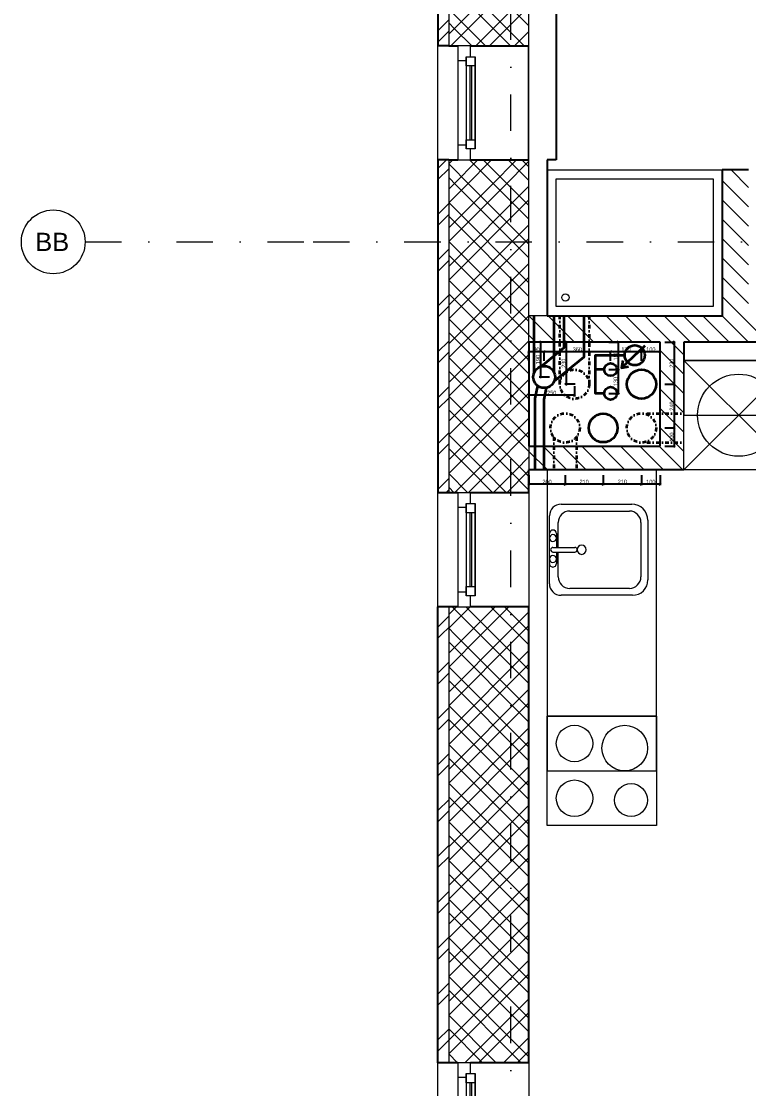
# Model space of a CAD drawing. Header units: millimetres. Extents: x -9163 to 49400, y 40309 to 58543.
# Drawn here: x -9163 to -5174, y 46161 to 52012 of the extents above; entities that cross this region are included whole.
import ezdxf

# ---------------------------------------------------------------- set-up
doc = ezdxf.new("R2010")
doc.units = ezdxf.units.MM
doc.linetypes.add('HA_DashDot_10mm-S3mm', pattern=[500, 200, -150, 0, -150])
doc.linetypes.add('UDL_2NP_B$0$HA_DashDot_10mm-S3mm', pattern=[500, 200, -150, 0, -150])
for name, color, linetype, lineweight in [('_kanalizace', 34, 'Continuous', 35), ('_vodovod', 5, 'Continuous', 35), ('_VZT', 3, 'Continuous', 35), ('ABMV_det-koty 10', 140, 'Continuous', 5), ('UDL_2NP_B$0$A-GENM-____-OTLN', 252, 'Continuous', 9), ('UDL_2NP_B$0$A-GLAZ-____-MCUT', 252, 'Continuous', 5), ('UDL_2NP_B$0$A-GLAZ-____-OTLN', 252, 'Continuous', 5), ('UDL_2NP_B$0$A-WALL-____-MCUT', 252, 'Continuous', 9), ('UDL_2NP_B$0$A-WALL-____-OTLN', 252, 'Continuous', 9), ('UDL_2NP_B$0$A-WALL-____-PATT', 252, 'Continuous', 25), ('UDL_2NP_B$0$I-WALL-____-MCUT', 252, 'Continuous', 25), ('UDL_2NP_B$0$I-WALL-____-OTLN', 252, 'Continuous', 9), ('UDL_2NP_B$0$P-SANR-FIXT-OTLN', 252, 'Continuous', 9), ('UDL_2NP_B$0$Q-CASE-____-OTLN', 252, 'Continuous', 9), ('UDL_2NP_B$0$Q-SPCQ-____-OTLN', 252, 'Continuous', 9), ('UDL_2NP_B$0$S-GRID-____-IDEN', 252, 'Continuous', 9), ('UDL_2NP_B$0$S-GRID-____-OTLN', 252, 'Continuous', 5)]:
    doc.layers.add(name, color=color, linetype=linetype, lineweight=lineweight)
doc.styles.add('ar-na-light10', font='ARIALN.TTF', dxfattribs={"height": 22})
doc.styles.add('UDL_2NP_B$0$Arial_1', font='arial.ttf', dxfattribs={"height": 100})
doc.dimstyles.new('Copy of _MP_10', dxfattribs={"dimscale": 50, "dimtxt": 22, "dimasz": 0.2, "dimexe": 0.12, "dimexo": 0.15, "dimgap": 0.04165, "dimtad": 1, "dimdec": 0, "dimrnd": 0.5, "dimzin": 3, "dimdsep": 46, "dimtxsty": 'ar-na-light10', "dimblk": 'OBLIQUE', "dimcen": 0.12, "dimadec": 0, "dimazin": 2, "dimtfac": 0.75, "dimtdec": 0, "dimtix": 1, "dimtmove": 2, "dimatfit": 2, "dimldrblk": 'OBLIQUE', "dimfxl": 1, "dimfxlon": 1, "dimtolj": 1, "dimtzin": 0, "dimarcsym": 0})
pattern_1 = [(45, (0, 0), (-106.066, 106.066), []), (45, (75, 0), (-106.066, 106.066), []), (315, (0, 0), (106.066, 106.066), []), (315, (75, 0), (106.066, 106.066), [])]
pattern_2 = [(135, (0, 0), (-53.03301, -53.03301), [])]
pattern_3 = [(45, (0, 0), (-125.7236, 125.7236), []), (45, (0, 190.5), (-125.7236, 125.7236), [])]

# ---------------------------------------------------------------- blocks, each defined once
blk = doc.blocks.new('UDL_2NP_B$0$HA_WD_SinglePanel - 625x1000-1355900-UDL_2NP-B')
at = {"layer": 'UDL_2NP_B$0$A-GLAZ-____-MCUT'}
for p, q in [((-312.5, 170), (-312.5, 100)), ((-232.5, 170), (-312.5, 170)), ((-252.5, 75), (-252.5, 125)), ((-252.5, 125), (-202.5, 125)), ((-232.5, 125), (-232.5, 170)), ((-202.5, 125), (-202.5, 75)), ((202.5, 75), (202.5, 125)), ((202.5, 125), (252.5, 125)), ((312.5, 170), (232.5, 170)), ((232.5, 170), (232.5, 125)), ((252.5, 125), (252.5, 75)), ((312.5, 100), (312.5, 170)), ((-312.5, 100), (-252.5, 100)), ((-202.5, 75), (-252.5, 75)), ((202.5, 105), (-202.5, 105)), ((202.5, 95), (-202.5, 95)), ((252.5, 75), (202.5, 75)), ((252.5, 100), (312.5, 100))]:
    blk.add_line(p, q, dxfattribs=at)
at = {"layer": 'UDL_2NP_B$0$A-GLAZ-____-OTLN'}
for p, q in [((252.5, 125), (-252.5, 125)), ((-252.5, 75), (-252.5, 125)), ((232.5, 170), (-232.5, 170)), ((202.5, 125), (-202.5, 125)), ((252.5, 125), (252.5, 75)), ((-252.5, 75), (252.5, 75)), ((202.5, 75), (-202.5, 75))]:
    blk.add_line(p, q, dxfattribs=at)
blk = doc.blocks.new('UDL_2NP_B$0$HA_WD_SinglePanel - 1000x1500-1355278-UDL_2NP-B')
at = {"layer": 'UDL_2NP_B$0$A-GLAZ-____-MCUT'}
for p, q in [((-500, 170), (-500, 100)), ((-420, 170), (-500, 170)), ((-440, 75), (-440, 125)), ((-440, 125), (-390, 125)), ((-420, 125), (-420, 170)), ((-390, 125), (-390, 75)), ((390, 75), (390, 125)), ((390, 125), (440, 125)), ((500, 170), (420, 170)), ((420, 170), (420, 125)), ((440, 125), (440, 75)), ((500, 100), (500, 170)), ((-500, 100), (-440, 100)), ((-390, 75), (-440, 75)), ((390, 105), (-390, 105)), ((390, 95), (-390, 95)), ((440, 75), (390, 75)), ((440, 100), (500, 100))]:
    blk.add_line(p, q, dxfattribs=at)
at = {"layer": 'UDL_2NP_B$0$A-GLAZ-____-OTLN'}
for p, q in [((440, 125), (-440, 125)), ((-440, 75), (-440, 125)), ((420, 170), (-420, 170)), ((390, 125), (-390, 125)), ((440, 125), (440, 75)), ((-440, 75), (440, 75)), ((390, 75), (-390, 75))]:
    blk.add_line(p, q, dxfattribs=at)
blk = doc.blocks.new('UDL_2NP_B$0$HA_GM_Shaft_Rectangle - Default-1541394-UDL_2NP-B')
at = {"layer": 'UDL_2NP_B$0$A-GENM-____-OTLN'}
for p, q in [((0, -570), (0, 0)), ((0, 0), (720, 0)), ((720, 0), (720, -570)), ((720, -570), (0, -570))]:
    blk.add_line(p, q, dxfattribs=at)
blk = doc.blocks.new('UDL_2NP_B$0$ABMV_ShowerBasin_Generic - 800x960-1545186-UDL_2NP-B')
at = {"layer": 'UDL_2NP_B$0$P-SANR-FIXT-OTLN'}
for p, q in [((0, 800), (960, 800)), ((50, 750), (910, 750)), ((50, 50), (50, 750)), ((910, 750), (910, 50)), ((910, 50), (50, 50))]:
    blk.add_line(p, q, dxfattribs=at)
blk.add_circle((100, 100), 20, dxfattribs=at)
blk = doc.blocks.new('UDL_2NP_B$0$Casework 2 - Casework 6-1501658-UDL_2NP-B')
at = {"layer": 'UDL_2NP_B$0$Q-CASE-____-OTLN'}
for p, q in [((-6279.3, 49552.7), (-6279.3, 48202.7)), ((-5679.3, 48202.7), (-5679.3, 49552.7))]:
    blk.add_line(p, q, dxfattribs=at)
blk = doc.blocks.new('UDL_2NP_B$0$Skříňka se dřezem_ pravoúhlá - 500 x 440mm-1455099-UDL_2NP-B')
at = {"layer": 'UDL_2NP_B$0$P-SANR-FIXT-OTLN'}
for p, q in [((-145.4, 359.9), (181.3, 359.9)), ((-145.4, 359.9), (181.3, 359.9)), ((-132.7, 321.8), (164.1, 321.8)), ((-234.3, -116.6), (-234.3, 271)), ((-234.3, -116.6), (-234.3, 271)), ((-196.2, -69), (-196.2, 258.3)), ((227.6, 258.3), (227.6, -69)), ((265.7, 275.5), (265.7, -116.6)), ((265.7, 275.5), (265.7, -116.6)), ((3, -160.7), (3, -40.4)), ((28.4, -160.7), (28.4, -40.4)), ((3, -132.5), (-132.7, -132.5)), ((-73.2, -142), (3, -142)), ((164.1, -132.5), (28.4, -132.5)), ((28.4, -142), (91.9, -142)), ((202.2, -180.1), (-170.8, -180.1)), ((202.2, -180.1), (-170.8, -180.1)), ((91.9, -180.1), (-73.2, -180.1))]:
    blk.add_line(p, q, dxfattribs=at)
for centre, radius, start, end in [((-145.4, 271), 88.9, 90, 180), ((-145.4, 271), 88.9, 90, 180), ((181.3, 275.5), 84.4, 0, 90), ((181.3, 275.5), 84.4, 360, 90), ((-132.7, 258.3), 63.5, 90, 180), ((164.1, 258.3), 63.5, 360, 90), ((15.7, -3.2), 25.4, 360, 180), ((15.7, -3.2), 25.4, 180, 0), ((15.7, -40.4), 12.7, 360, 180), ((-170.8, -116.6), 63.5, 180, 270), ((-170.8, -116.6), 63.5, 180, 270), ((-132.7, -69), 63.5, 180, 270), ((164.1, -69), 63.5, 270, 360), ((202.2, -116.6), 63.5, 270, 0), ((202.2, -116.6), 63.5, 270, 0), ((-73.2, -161.1), 19, 90, 270), ((-47.8, -161.1), 19, 360, 180), ((-47.8, -161.1), 19, 180, 0), ((15.7, -160.7), 12.7, 180, 0), ((66.5, -161.1), 19, 0, 180), ((66.5, -161.1), 19, 180, 0), ((91.9, -161.1), 19, 270, 90)]:
    blk.add_arc(centre, radius, start, end, dxfattribs=at)
blk = doc.blocks.new('UDL_2NP_B$0$Kuchyňská_linka_myčka_ADNS - Myčka-1452875-UDL_2NP-B')
at = {"layer": 'UDL_2NP_B$0$Q-SPCQ-____-OTLN'}
for p, q in [((-300, 300), (300, 300)), ((-300, -300), (-300, 300)), ((300, -300), (-300, 300)), ((-300, -300), (300, 300)), ((300, 300), (300, -300)), ((300, 0), (-300, 0)), ((-300, 0), (-300, -300)), ((300, -300), (300, 0)), ((300, -300), (-300, -300)), ((-300, -300), (300, -300))]:
    blk.add_line(p, q, dxfattribs=at)
blk.add_circle((0, 0), 225, dxfattribs=at)
blk = doc.blocks.new('UDL_2NP_B$0$Kuchyňská_linka_sporák_ADNS - 600x600x800-1452877-UDL_2NP-B')
at = {"layer": 'UDL_2NP_B$0$Q-SPCQ-____-OTLN'}
for p, q in [((0, 0), (600, 0)), ((0, -600), (0, 0)), ((600, 0), (600, -600)), ((600, -300), (0, -300)), ((0, -300), (0, -600)), ((600, -600), (600, -300)), ((600, -600), (0, -600)), ((0, -600), (600, -600))]:
    blk.add_line(p, q, dxfattribs=at)
for centre, radius in [((140, -140), 90), ((450, -150), 100), ((175, -425), 125), ((450, -450), 100)]:
    blk.add_circle(centre, radius, dxfattribs=at)
blk = doc.blocks.new('UDL_2NP_B$0$Grid - Radius 3_5mm-353793-UDL_2NP-B')
at = {"layer": 'UDL_2NP_B$0$S-GRID-____-IDEN'}
blk.add_circle((0, 0), 3.5, dxfattribs=at)
blk = doc.blocks.new('UDL_2NP_B')
at = {"layer": 'UDL_2NP_B$0$A-WALL-____-PATT', "lineweight": 5}
h = blk.add_hatch(dxfattribs=at)
h.set_pattern_fill('FP_5', color=256, style=0, pattern_type=2)
h.set_pattern_definition(pattern_3)
h.paths.add_polyline_path([(-6819.3, 44016.4), (-6819.3, 45302.7), (-6879.3, 45302.7), (-6879.3, 44016.4)])
h.paths.add_polyline_path([(-6879.3, 46302.7), (-6819.3, 46302.7), (-6819.3, 48652.7), (-6879.3, 48652.7), (-6879.3, 47222.4)])
h.paths.add_polyline_path([(-6819.3, 49552.7), (-6819.3, 51114.5), (-6879.3, 51114.5), (-6879.3, 49552.7)])
h.paths.add_polyline_path([(-6819.3, 51971), (-6819.3, 53377.7), (-6879.3, 53377.7), (-6879.3, 51971)])
h.paths.add_polyline_path([(-6879.3, 54377.7), (-6819.3, 54377.7), (-6819.3, 56002.7), (-6879.3, 56002.7)])
h = blk.add_hatch(dxfattribs=at)
h.set_pattern_fill('FP_1', color=256, style=0, pattern_type=2)
h.set_pattern_definition(pattern_1)
h.paths.add_polyline_path([(-6379.3, 43612.7), (-6379.3, 45302.7), (-6819.3, 45302.7), (-6819.3, 43612.7)])
h.paths.add_polyline_path([(-6769.3, 46302.7), (-6379.3, 46302.7), (-6379.3, 48652.7), (-6819.3, 48652.7), (-6819.3, 46302.7)])
h.paths.add_polyline_path([(-6379.3, 49552.7), (-6379.3, 53377.7), (-6819.3, 53377.7), (-6819.3, 51971), (-6381, 51971), (-6381, 51114.5), (-6819.3, 51114.5), (-6819.3, 49552.7), (-6587.2, 49552.7)])
h.paths.add_polyline_path([(-6379.3, 54377.7), (-6379.3, 55502.7), (-6819.3, 55502.7), (-6819.3, 54377.7), (-6699.3, 54377.7)])
h = blk.add_hatch(dxfattribs=at)
h.set_pattern_fill('FP_5', color=256, style=0, pattern_type=2)
h.set_pattern_definition(pattern_3)
h.paths.add_polyline_path([(-6819.3, 48652.7), (-6819.3, 48802.7), (-6879.3, 48802.7), (-6879.3, 48652.7)])
h.paths.add_polyline_path([(-6819.3, 49427.7), (-6819.3, 49552.7), (-6879.3, 49552.7), (-6879.3, 49427.7)])
h.paths.add_polyline_path([(-6879.3, 51114.5), (-6819.3, 51114.5), (-6819.3, 51252.7), (-6879.3, 51252.7)])
h.paths.add_polyline_path([(-6819.3, 51877.7), (-6819.3, 51971), (-6879.3, 51971), (-6879.3, 51877.7)])
h = blk.add_hatch(dxfattribs=at)
h.set_pattern_fill('FP_1', color=256, style=0, pattern_type=2)
h.set_pattern_definition(pattern_1)
h.paths.add_polyline_path([(-6636.8, 48652.7), (-6379.3, 48652.7), (-6379.3, 48802.7), (-6819.3, 48802.7), (-6819.3, 48652.7), (-6699.3, 48652.7)])
h.paths.add_polyline_path([(-6819.3, 49427.7), (-6379.3, 49427.7), (-6379.3, 49552.7), (-6819.3, 49552.7), (-6819.3, 49494.4)])
h.paths.add_polyline_path([(-6699.3, 51114.5), (-6381, 51114.5), (-6381, 51252.7), (-6819.3, 51252.7), (-6819.3, 51114.5), (-6769.3, 51114.5)])
h.paths.add_polyline_path([(-6819.3, 51877.7), (-6381, 51877.7), (-6381, 51971), (-6819.3, 51971), (-6819.3, 51944.4)])
h = blk.add_hatch(dxfattribs=at)
h.set_pattern_fill('FP_3', color=256, style=0, pattern_type=2)
h.set_pattern_definition(pattern_2)
h.paths.add_polyline_path([(-5319.3, 50397.7), (-5174.3, 50397.7), (-5174.3, 51197.7), (-5319.3, 51197.7)])
h = blk.add_hatch(dxfattribs=at)
h.set_pattern_fill('FP_3', color=256, style=0, pattern_type=2)
h.set_pattern_definition(pattern_2)
h.paths.add_polyline_path([(-2854.3, 50252.7), (-2854.3, 50397.7), (-6379.3, 50397.7), (-6379.3, 50252.7), (-3746.7, 50252.7)])
h = blk.add_hatch(dxfattribs=at)
h.set_pattern_fill('FP_3', color=256, style=0, pattern_type=2)
h.set_pattern_definition(pattern_2)
h.paths.add_polyline_path([(-5529.3, 49552.7), (-5529.3, 50252.7), (-5659.3, 50252.7), (-5659.3, 49552.7), (-5640.4, 49552.7)])
h = blk.add_hatch(dxfattribs=at)
h.set_pattern_fill('FP_3', color=256, style=0, pattern_type=2)
h.set_pattern_definition(pattern_2)
h.paths.add_polyline_path([(-6295.7, 49552.7), (-5659.3, 49552.7), (-5659.3, 49682.7), (-6379.3, 49682.7), (-6379.3, 49552.7)])
at = {"layer": 'UDL_2NP_B$0$A-WALL-____-MCUT'}
for p, q in [((-6819.3, 53377.7), (-6819.3, 51877.7)), ((-6379.3, 50252.7), (-6379.3, 52647.7)), ((-6379.3, 50397.7), (-6379.3, 52502.7)), ((-6819.3, 51252.7), (-6819.3, 49427.7)), ((-6279.3, 50397.7), (-6379.3, 50397.7)), ((-6379.3, 49682.7), (-6379.3, 49552.7)), ((-6819.3, 48802.7), (-6819.3, 46302.7))]:
    blk.add_line(p, q, dxfattribs=at)
at = {"layer": 'UDL_2NP_B$0$A-WALL-____-MCUT', "lineweight": 25}
for p, q in [((-6819.3, 51877.7), (-6769.3, 51877.7)), ((-6699.3, 51877.7), (-6381, 51877.7)), ((-6819.3, 51252.7), (-6769.3, 51252.7)), ((-6699.3, 51252.7), (-6381, 51252.7)), ((-6379.3, 50252.7), (-6379.3, 49682.7)), ((-6379.3, 49427.7), (-6379.3, 49552.7)), ((-6769.3, 49427.7), (-6819.3, 49427.7)), ((-6379.3, 49427.7), (-6699.3, 49427.7)), ((-6769.3, 48802.7), (-6819.3, 48802.7)), ((-6379.3, 48802.7), (-6699.3, 48802.7)), ((-6379.3, 46302.7), (-6379.3, 48802.7)), ((-6769.3, 46302.7), (-6819.3, 46302.7)), ((-6379.3, 46302.7), (-6699.3, 46302.7))]:
    blk.add_line(p, q, dxfattribs=at)
at = {"layer": 'UDL_2NP_B$0$A-WALL-____-OTLN'}
for p, q in [((-6381, 51252.7), (-6381, 51877.7)), ((-6379.3, 49427.7), (-6379.3, 48802.7)), ((-6379.3, 46302.7), (-6379.3, 45302.7))]:
    blk.add_line(p, q, dxfattribs=at)
at = {"layer": 'UDL_2NP_B$0$I-WALL-____-MCUT'}
for p, q in [((-6879.3, 53377.7), (-6879.3, 51877.7)), ((-6229.3, 52502.7), (-6229.3, 51252.7)), ((-6819.3, 51877.7), (-6879.3, 51877.7)), ((-6819.3, 51252.7), (-6879.3, 51252.7)), ((-6879.3, 51252.7), (-6879.3, 49427.7)), ((-6279.3, 51252.7), (-6279.3, 50397.7)), ((-6229.3, 51252.7), (-6279.3, 51252.7)), ((-5174.3, 51197.7), (-5319.3, 51197.7)), ((-5319.3, 51197.7), (-5319.3, 50397.7)), ((-6279.3, 50397.7), (-5319.3, 50397.7)), ((-5659.3, 50252.7), (-6379.3, 50252.7)), ((-5659.3, 49682.7), (-5659.3, 50252.7)), ((-5529.3, 50252.7), (-5529.3, 50152.7)), ((-4149.3, 50252.7), (-5529.3, 50252.7)), ((-6379.3, 49682.7), (-5659.3, 49682.7)), ((-5529.3, 49552.7), (-6379.3, 49552.7)), ((-6819.3, 49427.7), (-6879.3, 49427.7)), ((-6819.3, 48802.7), (-6879.3, 48802.7)), ((-6879.3, 46302.7), (-6879.3, 48802.7)), ((-6819.3, 46302.7), (-6879.3, 46302.7))]:
    blk.add_line(p, q, dxfattribs=at)
at = {"layer": 'UDL_2NP_B$0$I-WALL-____-OTLN'}
for p, q in [((-6879.3, 51252.7), (-6879.3, 51877.7)), ((-6879.3, 48802.7), (-6879.3, 49427.7)), ((-6879.3, 45302.7), (-6879.3, 46302.7))]:
    blk.add_line(p, q, dxfattribs=at)
at = {"layer": 'UDL_2NP_B$0$S-GRID-____-OTLN', "linetype": 'UDL_2NP_B$0$HA_DashDot_10mm-S3mm', "lineweight": 9}
for p, q in [((-6479.3, 41909.2), (-6479.3, 56942.9)), ((-8813.2, 50802.7), (-7563.2, 50802.7)), ((-7563.2, 50802.7), (22642.5, 50802.7))]:
    blk.add_line(p, q, dxfattribs=at)
at = {"layer": 'UDL_2NP_B$0$A-GENM-____-OTLN', "lineweight": 5}
blk.add_blockref('UDL_2NP_B$0$HA_GM_Shaft_Rectangle - Default-1541394-UDL_2NP-B', (-6379.3, 50252.7), dxfattribs=at)
at = {"layer": 'UDL_2NP_B$0$A-GLAZ-____-OTLN', "rotation": 89.9999999999998}
for name, p in [('UDL_2NP_B$0$HA_WD_SinglePanel - 625x1000-1355900-UDL_2NP-B', (-6599.3, 51565.2)), ('UDL_2NP_B$0$HA_WD_SinglePanel - 625x1000-1355900-UDL_2NP-B', (-6599.3, 49115.2)), ('UDL_2NP_B$0$HA_WD_SinglePanel - 1000x1500-1355278-UDL_2NP-B', (-6599.3, 45802.7))]:
    blk.add_blockref(name, p, dxfattribs=at)
at = {"layer": 'UDL_2NP_B$0$P-SANR-FIXT-OTLN'}
blk.add_blockref('UDL_2NP_B$0$ABMV_ShowerBasin_Generic - 800x960-1545186-UDL_2NP-B', (-6279.3, 50397.7), dxfattribs=at)
at = {"layer": 'UDL_2NP_B$0$P-SANR-FIXT-OTLN', "rotation": 270.0000000000004}
blk.add_blockref('UDL_2NP_B$0$Skříňka se dřezem_ pravoúhlá - 500 x 440mm-1455099-UDL_2NP-B', (-6086.8, 49130.9), dxfattribs=at)
at = {"layer": 'UDL_2NP_B$0$Q-CASE-____-OTLN'}
blk.add_blockref('UDL_2NP_B$0$Casework 2 - Casework 6-1501658-UDL_2NP-B', (0, 0), dxfattribs=at)
at = {"layer": 'UDL_2NP_B$0$Q-SPCQ-____-OTLN', "rotation": 180}
for name, p in [('UDL_2NP_B$0$Kuchyňská_linka_myčka_ADNS - Myčka-1452875-UDL_2NP-B', (-5229.3, 49852.7)), ('UDL_2NP_B$0$Kuchyňská_linka_sporák_ADNS - 600x600x800-1452877-UDL_2NP-B', (-5679.3, 47602.7))]:
    blk.add_blockref(name, p, dxfattribs=at)
at = {"layer": 'UDL_2NP_B$0$S-GRID-____-IDEN', "xscale": 49.99999999999998, "yscale": 49.99999999999998, "zscale": 49.99999999999998, "rotation": 269.9999999999996}
blk.add_blockref('UDL_2NP_B$0$Grid - Radius 3_5mm-353793-UDL_2NP-B', (-8988.2, 50802.7), dxfattribs=at)
at = {"layer": 'UDL_2NP_B$0$S-GRID-____-IDEN', "lineweight": 5, "insert": (-9087, 50852.8), "char_height": 100, "width": 232.489, "attachment_point": 1, "style": 'UDL_2NP_B$0$Arial_1'}
blk.add_mtext('BB', dxfattribs=at)
blk = doc.blocks.new('_Oblique')
at = {"color": 0, "linetype": 'ByBlock', "lineweight": -2}
blk.add_line((-0.5, -0.5), (0.5, 0.5), dxfattribs=at)
blk = doc.blocks.new('*D190')
at = {"layer": 'ABMV_det-koty 10', "color": 0, "lineweight": -2, "transparency": 16777216}
for p, q in [((-5762.2, 49524.2), (-5762.2, 49468.2)), ((-5659.3, 49524.2), (-5659.3, 49468.2)), ((-5659.3, 49474.2), (-5762.2, 49474.2))]:
    blk.add_line(p, q, dxfattribs=at)
at = {"layer": 'ABMV_det-koty 10', "color": 0, "lineweight": -2, "transparency": 16777216, "xscale": 10, "yscale": 10, "zscale": 10, "rotation": 180}
blk.add_blockref('_Oblique', (-5762.2, 49474.2), dxfattribs=at)
at = {"layer": 'ABMV_det-koty 10', "color": 0, "lineweight": -2, "transparency": 16777216, "xscale": 10, "yscale": 10, "zscale": 10}
blk.add_blockref('_Oblique', (-5659.3, 49474.2), dxfattribs=at)
at = {"layer": 'ABMV_det-koty 10', "color": 0, "transparency": 16777216, "insert": (-5710.7, 49487.5), "char_height": 22, "attachment_point": 5, "style": 'ar-na-light10'}
blk.add_mtext('\\A1;{\\fArial Narrow|b0|i0|c238|p34;100}', dxfattribs=at)
blk = doc.blocks.new('*D191')
at = {"layer": 'ABMV_det-koty 10', "color": 0, "lineweight": -2, "transparency": 16777216}
for p, q in [((-5972.2, 49524.2), (-5972.2, 49468.2)), ((-5762.2, 49524.2), (-5762.2, 49468.2)), ((-5762.2, 49474.2), (-5972.2, 49474.2))]:
    blk.add_line(p, q, dxfattribs=at)
at = {"layer": 'ABMV_det-koty 10', "color": 0, "lineweight": -2, "transparency": 16777216, "xscale": 10, "yscale": 10, "zscale": 10, "rotation": 180}
blk.add_blockref('_Oblique', (-5972.2, 49474.2), dxfattribs=at)
at = {"layer": 'ABMV_det-koty 10', "color": 0, "lineweight": -2, "transparency": 16777216, "xscale": 10, "yscale": 10, "zscale": 10}
blk.add_blockref('_Oblique', (-5762.2, 49474.2), dxfattribs=at)
at = {"layer": 'ABMV_det-koty 10', "color": 0, "transparency": 16777216, "insert": (-5867.2, 49487.5), "char_height": 22, "attachment_point": 5, "style": 'ar-na-light10'}
blk.add_mtext('\\A1;210', dxfattribs=at)
blk = doc.blocks.new('*D192')
at = {"layer": 'ABMV_det-koty 10', "color": 0, "lineweight": -2, "transparency": 16777216}
for p, q in [((-6181, 49524.2), (-6181, 49468.2)), ((-5972.2, 49524.2), (-5972.2, 49468.2)), ((-5972.2, 49474.2), (-6181, 49474.2))]:
    blk.add_line(p, q, dxfattribs=at)
at = {"layer": 'ABMV_det-koty 10', "color": 0, "lineweight": -2, "transparency": 16777216, "xscale": 10, "yscale": 10, "zscale": 10, "rotation": 180}
blk.add_blockref('_Oblique', (-6181, 49474.2), dxfattribs=at)
at = {"layer": 'ABMV_det-koty 10', "color": 0, "lineweight": -2, "transparency": 16777216, "xscale": 10, "yscale": 10, "zscale": 10}
blk.add_blockref('_Oblique', (-5972.2, 49474.2), dxfattribs=at)
at = {"layer": 'ABMV_det-koty 10', "color": 0, "transparency": 16777216, "insert": (-6076.6, 49487.5), "char_height": 22, "attachment_point": 5, "style": 'ar-na-light10'}
blk.add_mtext('\\A1;{\\fArial Narrow|b0|i0|c238|p34;210}', dxfattribs=at)
blk = doc.blocks.new('*D193')
at = {"layer": 'ABMV_det-koty 10', "color": 0, "lineweight": -2, "transparency": 16777216}
for p, q in [((-6379.3, 49524.2), (-6379.3, 49468.2)), ((-6181, 49524.2), (-6181, 49468.2)), ((-6181, 49474.2), (-6379.3, 49474.2))]:
    blk.add_line(p, q, dxfattribs=at)
at = {"layer": 'ABMV_det-koty 10', "color": 0, "lineweight": -2, "transparency": 16777216, "xscale": 10, "yscale": 10, "zscale": 10, "rotation": 180}
blk.add_blockref('_Oblique', (-6379.3, 49474.2), dxfattribs=at)
at = {"layer": 'ABMV_det-koty 10', "color": 0, "lineweight": -2, "transparency": 16777216, "xscale": 10, "yscale": 10, "zscale": 10}
blk.add_blockref('_Oblique', (-6181, 49474.2), dxfattribs=at)
at = {"layer": 'ABMV_det-koty 10', "color": 0, "transparency": 16777216, "insert": (-6280.2, 49487.5), "char_height": 22, "attachment_point": 5, "style": 'ar-na-light10'}
blk.add_mtext('\\A1;{\\fArial Narrow|b0|i0|c238|p34;200}', dxfattribs=at)
blk = doc.blocks.new('*D194')
at = {"layer": 'ABMV_det-koty 10', "color": 0, "lineweight": -2, "transparency": 16777216}
for p, q in [((-5762.2, 50150.3), (-5762.2, 50206.3)), ((-5659.3, 50150.3), (-5659.3, 50206.3)), ((-5659.3, 50200.3), (-5762.2, 50200.3))]:
    blk.add_line(p, q, dxfattribs=at)
at = {"layer": 'ABMV_det-koty 10', "color": 0, "lineweight": -2, "transparency": 16777216, "xscale": 10, "yscale": 10, "zscale": 10, "rotation": 180}
blk.add_blockref('_Oblique', (-5762.2, 50200.3), dxfattribs=at)
at = {"layer": 'ABMV_det-koty 10', "color": 0, "lineweight": -2, "transparency": 16777216, "xscale": 10, "yscale": 10, "zscale": 10}
blk.add_blockref('_Oblique', (-5659.3, 50200.3), dxfattribs=at)
at = {"layer": 'ABMV_det-koty 10', "color": 0, "transparency": 16777216, "insert": (-5710.7, 50213.6), "char_height": 22, "attachment_point": 5, "style": 'ar-na-light10'}
blk.add_mtext('\\A1;{\\fArial Narrow|b0|i0|c238|p34;100}', dxfattribs=at)
blk = doc.blocks.new('*D195')
at = {"layer": 'ABMV_det-koty 10', "color": 0, "lineweight": -2, "transparency": 16777216}
for p, q in [((-5931.7, 50150.3), (-5931.7, 50206.3)), ((-5762.2, 50150.3), (-5762.2, 50206.3)), ((-5762.2, 50200.3), (-5931.7, 50200.3))]:
    blk.add_line(p, q, dxfattribs=at)
at = {"layer": 'ABMV_det-koty 10', "color": 0, "lineweight": -2, "transparency": 16777216, "xscale": 10, "yscale": 10, "zscale": 10, "rotation": 180}
blk.add_blockref('_Oblique', (-5931.7, 50200.3), dxfattribs=at)
at = {"layer": 'ABMV_det-koty 10', "color": 0, "lineweight": -2, "transparency": 16777216, "xscale": 10, "yscale": 10, "zscale": 10}
blk.add_blockref('_Oblique', (-5762.2, 50200.3), dxfattribs=at)
at = {"layer": 'ABMV_det-koty 10', "color": 0, "transparency": 16777216, "insert": (-5846.9, 50213.6), "char_height": 22, "attachment_point": 5, "style": 'ar-na-light10'}
blk.add_mtext('\\A1;170', dxfattribs=at)
blk = doc.blocks.new('*D196')
at = {"layer": 'ABMV_det-koty 10', "color": 0, "lineweight": -2, "transparency": 16777216}
for p, q in [((-6296, 50150.3), (-6296, 50206.3)), ((-5931.7, 50150.3), (-5931.7, 50206.3)), ((-5931.7, 50200.3), (-6296, 50200.3))]:
    blk.add_line(p, q, dxfattribs=at)
at = {"layer": 'ABMV_det-koty 10', "color": 0, "lineweight": -2, "transparency": 16777216, "xscale": 10, "yscale": 10, "zscale": 10, "rotation": 180}
blk.add_blockref('_Oblique', (-6296, 50200.3), dxfattribs=at)
at = {"layer": 'ABMV_det-koty 10', "color": 0, "lineweight": -2, "transparency": 16777216, "xscale": 10, "yscale": 10, "zscale": 10}
blk.add_blockref('_Oblique', (-5931.7, 50200.3), dxfattribs=at)
at = {"layer": 'ABMV_det-koty 10', "color": 0, "transparency": 16777216, "insert": (-6113.9, 50213.6), "char_height": 22, "attachment_point": 5, "style": 'ar-na-light10'}
blk.add_mtext('\\A1;{\\fArial Narrow|b0|i0|c238|p34;360}', dxfattribs=at)
blk = doc.blocks.new('*D197')
at = {"layer": 'ABMV_det-koty 10', "color": 0, "lineweight": -2, "transparency": 16777216}
for p, q in [((-6379.3, 50150.3), (-6379.3, 50206.3)), ((-6296, 50150.3), (-6296, 50206.3)), ((-6296, 50200.3), (-6379.3, 50200.3))]:
    blk.add_line(p, q, dxfattribs=at)
at = {"layer": 'ABMV_det-koty 10', "color": 0, "lineweight": -2, "transparency": 16777216, "xscale": 10, "yscale": 10, "zscale": 10, "rotation": 180}
blk.add_blockref('_Oblique', (-6379.3, 50200.3), dxfattribs=at)
at = {"layer": 'ABMV_det-koty 10', "color": 0, "lineweight": -2, "transparency": 16777216, "xscale": 10, "yscale": 10, "zscale": 10}
blk.add_blockref('_Oblique', (-6296, 50200.3), dxfattribs=at)
at = {"layer": 'ABMV_det-koty 10', "color": 0, "transparency": 16777216, "insert": (-6337.7, 50213.6), "char_height": 22, "attachment_point": 5, "style": 'ar-na-light10'}
blk.add_mtext('\\A1;{\\fArial Narrow|b0|i0|c238|p34;90}', dxfattribs=at)
blk = doc.blocks.new('*D198')
at = {"layer": 'ABMV_det-koty 10', "color": 0, "lineweight": -2, "transparency": 16777216}
for p, q in [((-5633.3, 50252.7), (-5577.3, 50252.7)), ((-5583.3, 50252.7), (-5583.3, 50022.7)), ((-5633.3, 50022.7), (-5577.3, 50022.7))]:
    blk.add_line(p, q, dxfattribs=at)
at = {"layer": 'ABMV_det-koty 10', "color": 0, "lineweight": -2, "transparency": 16777216, "xscale": 10, "yscale": 10, "zscale": 10}
for p, rotation in [((-5583.3, 50252.7), 90), ((-5583.3, 50022.7), 270)]:
    blk.add_blockref('_Oblique', p, dxfattribs=dict(at, rotation=rotation))
at = {"layer": 'ABMV_det-koty 10', "color": 0, "transparency": 16777216, "insert": (-5596.6, 50137.7), "char_height": 22, "attachment_point": 5, "rotation": 90, "style": 'ar-na-light10'}
blk.add_mtext('\\A1;230', dxfattribs=at)
blk = doc.blocks.new('*D199')
at = {"layer": 'ABMV_det-koty 10', "color": 0, "lineweight": -2, "transparency": 16777216}
for p, q in [((-6266.8, 50252.7), (-6322.8, 50252.7)), ((-6316.8, 50252.7), (-6316.8, 50061.9)), ((-6266.8, 50061.9), (-6322.8, 50061.9))]:
    blk.add_line(p, q, dxfattribs=at)
at = {"layer": 'ABMV_det-koty 10', "color": 0, "lineweight": -2, "transparency": 16777216, "xscale": 10, "yscale": 10, "zscale": 10}
for p, rotation in [((-6316.8, 50252.7), 90), ((-6316.8, 50061.9), 270)]:
    blk.add_blockref('_Oblique', p, dxfattribs=dict(at, rotation=rotation))
at = {"layer": 'ABMV_det-koty 10', "color": 0, "transparency": 16777216, "insert": (-6330.1, 50157.3), "char_height": 22, "attachment_point": 5, "rotation": 90, "style": 'ar-na-light10'}
blk.add_mtext('\\A1;{\\fArial Narrow|b0|i0|c238|p34;190}', dxfattribs=at)
blk = doc.blocks.new('*D200')
at = {"layer": 'ABMV_det-koty 10', "color": 0, "lineweight": -2, "transparency": 16777216}
for p, q in [((-6379.3, 50011.9), (-6379.3, 49955.9)), ((-6129.5, 50011.9), (-6129.5, 49955.9)), ((-6129.5, 49961.9), (-6379.3, 49961.9))]:
    blk.add_line(p, q, dxfattribs=at)
at = {"layer": 'ABMV_det-koty 10', "color": 0, "lineweight": -2, "transparency": 16777216, "xscale": 10, "yscale": 10, "zscale": 10, "rotation": 180}
blk.add_blockref('_Oblique', (-6379.3, 49961.9), dxfattribs=at)
at = {"layer": 'ABMV_det-koty 10', "color": 0, "lineweight": -2, "transparency": 16777216, "xscale": 10, "yscale": 10, "zscale": 10}
blk.add_blockref('_Oblique', (-6129.5, 49961.9), dxfattribs=at)
at = {"layer": 'ABMV_det-koty 10', "color": 0, "transparency": 16777216, "insert": (-6254.4, 49975.2), "char_height": 22, "attachment_point": 5, "style": 'ar-na-light10'}
blk.add_mtext('\\A1;{\\fArial Narrow|b0|i0|c238|p34;250}', dxfattribs=at)
blk = doc.blocks.new('*D201')
at = {"layer": 'ABMV_det-koty 10', "color": 0, "lineweight": -2, "transparency": 16777216}
for p, q in [((-5940.4, 50252.7), (-5884.4, 50252.7)), ((-5890.4, 50252.7), (-5890.4, 50102.7)), ((-5940.4, 50102.7), (-5884.4, 50102.7))]:
    blk.add_line(p, q, dxfattribs=at)
at = {"layer": 'ABMV_det-koty 10', "color": 0, "lineweight": -2, "transparency": 16777216, "xscale": 10, "yscale": 10, "zscale": 10}
for p, rotation in [((-5890.4, 50252.7), 90), ((-5890.4, 50102.7), 270)]:
    blk.add_blockref('_Oblique', p, dxfattribs=dict(at, rotation=rotation))
at = {"layer": 'ABMV_det-koty 10', "color": 0, "transparency": 16777216, "insert": (-5903.7, 50177.7), "char_height": 22, "attachment_point": 5, "rotation": 90, "style": 'ar-na-light10'}
blk.add_mtext('\\A1;150', dxfattribs=at)
blk = doc.blocks.new('*D202')
at = {"layer": 'ABMV_det-koty 10', "color": 0, "lineweight": -2, "transparency": 16777216}
for p, q in [((-5940.4, 50102.7), (-5884.4, 50102.7)), ((-5890.4, 50102.7), (-5890.4, 49972.5)), ((-5940.4, 49972.5), (-5884.4, 49972.5))]:
    blk.add_line(p, q, dxfattribs=at)
at = {"layer": 'ABMV_det-koty 10', "color": 0, "lineweight": -2, "transparency": 16777216, "xscale": 10, "yscale": 10, "zscale": 10}
for p, rotation in [((-5890.4, 50102.7), 90), ((-5890.4, 49972.5), 270)]:
    blk.add_blockref('_Oblique', p, dxfattribs=dict(at, rotation=rotation))
at = {"layer": 'ABMV_det-koty 10', "color": 0, "transparency": 16777216, "insert": (-5903.7, 50037.6), "char_height": 22, "attachment_point": 5, "rotation": 90, "style": 'ar-na-light10'}
blk.add_mtext('\\A1;130', dxfattribs=at)
blk = doc.blocks.new('*D203')
at = {"layer": 'ABMV_det-koty 10', "color": 0, "lineweight": -2, "transparency": 16777216}
for p, q in [((-5633.3, 50022.7), (-5577.3, 50022.7)), ((-5583.3, 50022.7), (-5583.3, 49782.7)), ((-5633.3, 49782.7), (-5577.3, 49782.7))]:
    blk.add_line(p, q, dxfattribs=at)
at = {"layer": 'ABMV_det-koty 10', "color": 0, "lineweight": -2, "transparency": 16777216, "xscale": 10, "yscale": 10, "zscale": 10}
for p, rotation in [((-5583.3, 50022.7), 90), ((-5583.3, 49782.7), 270)]:
    blk.add_blockref('_Oblique', p, dxfattribs=dict(at, rotation=rotation))
at = {"layer": 'ABMV_det-koty 10', "color": 0, "transparency": 16777216, "insert": (-5596.6, 49902.7), "char_height": 22, "attachment_point": 5, "rotation": 90, "style": 'ar-na-light10'}
blk.add_mtext('\\A1;240', dxfattribs=at)
blk = doc.blocks.new('*D204')
at = {"layer": 'ABMV_det-koty 10', "color": 0, "lineweight": -2, "transparency": 16777216}
for p, q in [((-5633.3, 49782.7), (-5577.3, 49782.7)), ((-5583.3, 49782.7), (-5583.3, 49682.7)), ((-5633.3, 49682.7), (-5577.3, 49682.7))]:
    blk.add_line(p, q, dxfattribs=at)
at = {"layer": 'ABMV_det-koty 10', "color": 0, "lineweight": -2, "transparency": 16777216, "xscale": 10, "yscale": 10, "zscale": 10}
for p, rotation in [((-5583.3, 49782.7), 90), ((-5583.3, 49682.7), 270)]:
    blk.add_blockref('_Oblique', p, dxfattribs=dict(at, rotation=rotation))
at = {"layer": 'ABMV_det-koty 10', "color": 0, "transparency": 16777216, "insert": (-5596.6, 49732.7), "char_height": 22, "attachment_point": 5, "rotation": 90, "style": 'ar-na-light10'}
blk.add_mtext('\\A1;100', dxfattribs=at)
blk = doc.blocks.new('*D205')
at = {"layer": 'ABMV_det-koty 10', "color": 0, "lineweight": -2, "transparency": 16777216}
for p, q in [((-6125.6, 50252.7), (-6181.6, 50252.7)), ((-6175.6, 50252.7), (-6175.6, 50022.7)), ((-6125.6, 50022.7), (-6181.6, 50022.7))]:
    blk.add_line(p, q, dxfattribs=at)
at = {"layer": 'ABMV_det-koty 10', "color": 0, "lineweight": -2, "transparency": 16777216, "xscale": 10, "yscale": 10, "zscale": 10}
for p, rotation in [((-6175.6, 50252.7), 90), ((-6175.6, 50022.7), 270)]:
    blk.add_blockref('_Oblique', p, dxfattribs=dict(at, rotation=rotation))
at = {"layer": 'ABMV_det-koty 10', "color": 0, "transparency": 16777216, "insert": (-6188.9, 50137.7), "char_height": 22, "attachment_point": 5, "rotation": 90, "style": 'ar-na-light10'}
blk.add_mtext('\\A1;{\\fArial Narrow|b0|i0|c238|p34;230}', dxfattribs=at)

msp = doc.modelspace()

# ---------------------------------------------------------------- block references
at = {"layer": 'ABMV_det-koty 10'}
msp.add_blockref('UDL_2NP_B', (0, 0), dxfattribs=at)

# ---------------------------------------------------------------- next in the draw order: linework, layer by layer
at = {"layer": '_kanalizace'}
for points in [[(-6351, 50085.9), (-6351, 50397.7)], [(-6312.7, 50119.5), (-6186.7, 50223.9), (-6186.7, 50397.7)], [(-6241, 50085.9), (-6241, 50397.7)], [(-6240.6, 50038.8), (-6076.7, 50172.2), (-6076.7, 50397.7)], [(-6332.2, 50014), (-6347.8, 49943.8), (-6347.8, 49552.7)], [(-6284.6, 50003), (-6297.8, 49938.3), (-6297.8, 49552.7)]]:
    msp.add_lwpolyline(points, dxfattribs=at)
msp.add_circle((-6296, 50061.9), 60, dxfattribs=at)
at = {"layer": '_vodovod'}
for points in [[(-5743.9, 50232.5), (-5872.3, 50112.4)], [(-5966.7, 49972.5), (-6014.1, 49972.5), (-6014.1, 50181.3), (-5853.7, 50181.3)], [(-5863.6, 50152.9), (-5872.3, 50112.4), (-5834, 50120.1)], [(-5966.7, 50102.7), (-5966.7, 50102.7), (-6014.1, 50102.7)]]:
    msp.add_lwpolyline(points, dxfattribs=at)
for centre, radius in [((-5798.7, 50181.3), 55), ((-5931.7, 50102.7), 35), ((-5931.7, 49972.5), 35), ((-5931.7, 49972.5), 35)]:
    msp.add_circle(centre, radius, dxfattribs=at)
at = {"layer": '_VZT', "linetype": 'HA_DashDot_10mm-S3mm', "ltscale": 0.1}
for points in [[(-6209.3, 50028.1), (-6209.9, 50397.7)], [(-6049.9, 50397.7), (-6049.5, 50025)], [(-5732.2, 49862.7), (-5529.3, 49862.7)], [(-6243.5, 49732.7), (-6243.5, 49552.7)], [(-6118.5, 49732.7), (-6118.5, 49552.7)], [(-5732.2, 49702.7), (-5529.3, 49702.9)]]:
    msp.add_lwpolyline(points, dxfattribs=at)
for centre in [(-6129.5, 50022.7), (-6181, 49782.7), (-5762.2, 49782.7)]:
    msp.add_circle(centre, 80, dxfattribs=at)
at = {"layer": '_VZT'}
for centre, radius in [((-5762.2, 50022.7), 80), ((-5972.2, 49782.7), 78.8)]:
    msp.add_circle(centre, radius, dxfattribs=at)

# ---------------------------------------------------------------- next in the draw order: dimensions: what is measured, and where the dimension line sits
at = {"layer": 'ABMV_det-koty 10'}
for base, p1, p2, text, picture, middle in [((-6379.3, 49961.9), (-6129.5, 50086.6), (-6379.3, 50270.4), '{\\fArial Narrow|b0|i0|c238|p34;250}', '*D200', (-6254.4, 49975.2)), ((-6379.3, 50200.3), (-6296, 50061.9), (-6379.3, 49943.8), '{\\fArial Narrow|b0|i0|c238|p34;90}', '*D197', (-6337.7, 50213.6)), ((-6296, 50200.3), (-5931.7, 50102.7), (-6296, 50061.9), '{\\fArial Narrow|b0|i0|c238|p34;360}', '*D196', (-6113.9, 50213.6)), ((-5762.2, 50200.3), (-5659.3, 50020.8), (-5762.2, 50022.7), '{\\fArial Narrow|b0|i0|c238|p34;100}', '*D194', (-5710.7, 50213.6)), ((-5762.2, 49474.2), (-5659.3, 49995.4), (-5762.2, 49782.7), '{\\fArial Narrow|b0|i0|c238|p34;100}', '*D190', (-5710.7, 49487.5)), ((-6379.3, 49474.2), (-6181, 49782.7), (-6379.3, 49782.7), '{\\fArial Narrow|b0|i0|c238|p34;200}', '*D193', (-6280.2, 49487.5)), ((-6181, 49474.2), (-5972.2, 49782.7), (-6181, 49782.7), '{\\fArial Narrow|b0|i0|c238|p34;210}', '*D192', (-6076.6, 49487.5))]:
    dim = msp.add_linear_dim(base=base, p1=p1, p2=p2, text=text, dimstyle='Copy of _MP_10', dxfattribs=at)
    dim.commit()
    dim.dimension.update_dxf_attribs({"geometry": picture, "text_midpoint": middle})
for base, p1, p2, text, picture, middle in [((-6316.8, 50061.9), (-6140.5, 50252.7), (-6219.2, 50061.9), '{\\fArial Narrow|b0|i0|c238|p34;190}', '*D199', (-6330.1, 50157.3)), ((-6175.6, 50022.7), (-5999.3, 50252.7), (-6118.1, 50022.7), '{\\fArial Narrow|b0|i0|c238|p34;230}', '*D205', (-6188.9, 50137.7))]:
    dim = msp.add_linear_dim(base=base, p1=p1, p2=p2, angle=90, text=text, dimstyle='Copy of _MP_10', dxfattribs=at)
    dim.commit()
    dim.dimension.update_dxf_attribs({"geometry": picture, "text_midpoint": middle})
for base, p1, p2, picture, middle in [((-5890.4, 50102.7), (-5972.8, 50252.7), (-5966.2, 50102.7), '*D201', (-5903.7, 50177.7)), ((-5583.3, 50022.7), (-5665.6, 50252.7), (-5884.2, 50022.7), '*D198', (-5596.6, 50137.7)), ((-5890.4, 49972.5), (-5972.8, 50102.7), (-5966.2, 49972.5), '*D202', (-5903.7, 50037.6)), ((-5583.3, 49782.7), (-5884.2, 50022.7), (-5884.2, 49782.7), '*D203', (-5596.6, 49902.7)), ((-5583.3, 49682.7), (-5884.2, 49782.7), (-5884.2, 49682.7), '*D204', (-5596.6, 49732.7))]:
    dim = msp.add_linear_dim(base=base, p1=p1, p2=p2, angle=90, dimstyle='Copy of _MP_10', dxfattribs=at)
    dim.commit()
    dim.dimension.update_dxf_attribs({"geometry": picture, "text_midpoint": middle})
for base, p1, p2, picture, middle in [((-5931.705, 50200.2778), (-5762.1898, 50023.9742), (-5931.705, 50102.6783), '*D195', (-5846.9474, 50213.5929)), ((-5972.2, 49474.2), (-5762.2, 49782.7), (-5972.2, 49782.7), '*D191', (-5867.2, 49487.5))]:
    dim = msp.add_linear_dim(base=base, p1=p1, p2=p2, dimstyle='Copy of _MP_10', dxfattribs=at)
    dim.commit()
    dim.dimension.update_dxf_attribs({"geometry": picture, "text_midpoint": middle})

doc.saveas('drawing.dxf')
